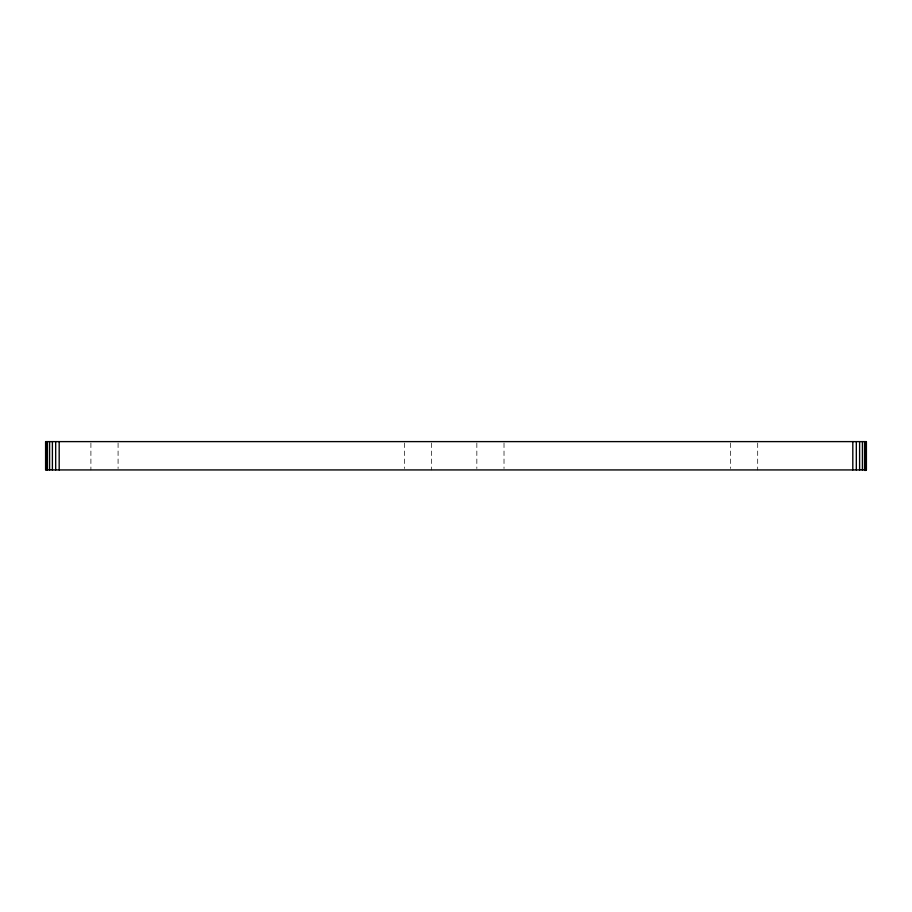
<?xml version="1.0" encoding="UTF-8"?>
<svg xmlns="http://www.w3.org/2000/svg" width="912" height="912" viewBox="0 0 912 912"><rect width="100%" height="100%" fill="white"/><g stroke="black" fill="none" stroke-linecap="round" stroke-linejoin="round"><path stroke-width="0.68" stroke-dasharray="4.56 3.42" d="M757.69 443.038L757.69 469.931M730.501 443.038L730.501 468.517M504.017 443.038L504.017 468.517M476.839 443.038L476.839 468.517M431.536 443.038L431.536 469.931M404.358 443.038L404.358 468.517M118.081 443.038L118.081 468.517M90.904 443.038L90.904 469.931"/><path stroke-width="1.37" d="M864.576 470.387L865.933 470.387M865.933 441.613L865.933 469.931M864.576 441.613L864.576 469.931M862.421 441.613L862.421 469.931M859.606 441.613L859.606 469.931M856.322 441.613L856.322 469.931M852.811 441.613L852.811 469.931M59.189 441.613L59.189 469.931M55.678 441.613L55.678 469.931M52.394 441.613L52.394 469.931M49.579 441.613L49.579 469.931M47.424 441.613L47.424 469.931M46.067 441.613L46.067 469.931M866.4 441.613L45.6 441.613L45.6 469.931L866.4 469.931L866.4 441.613"/></g></svg>
